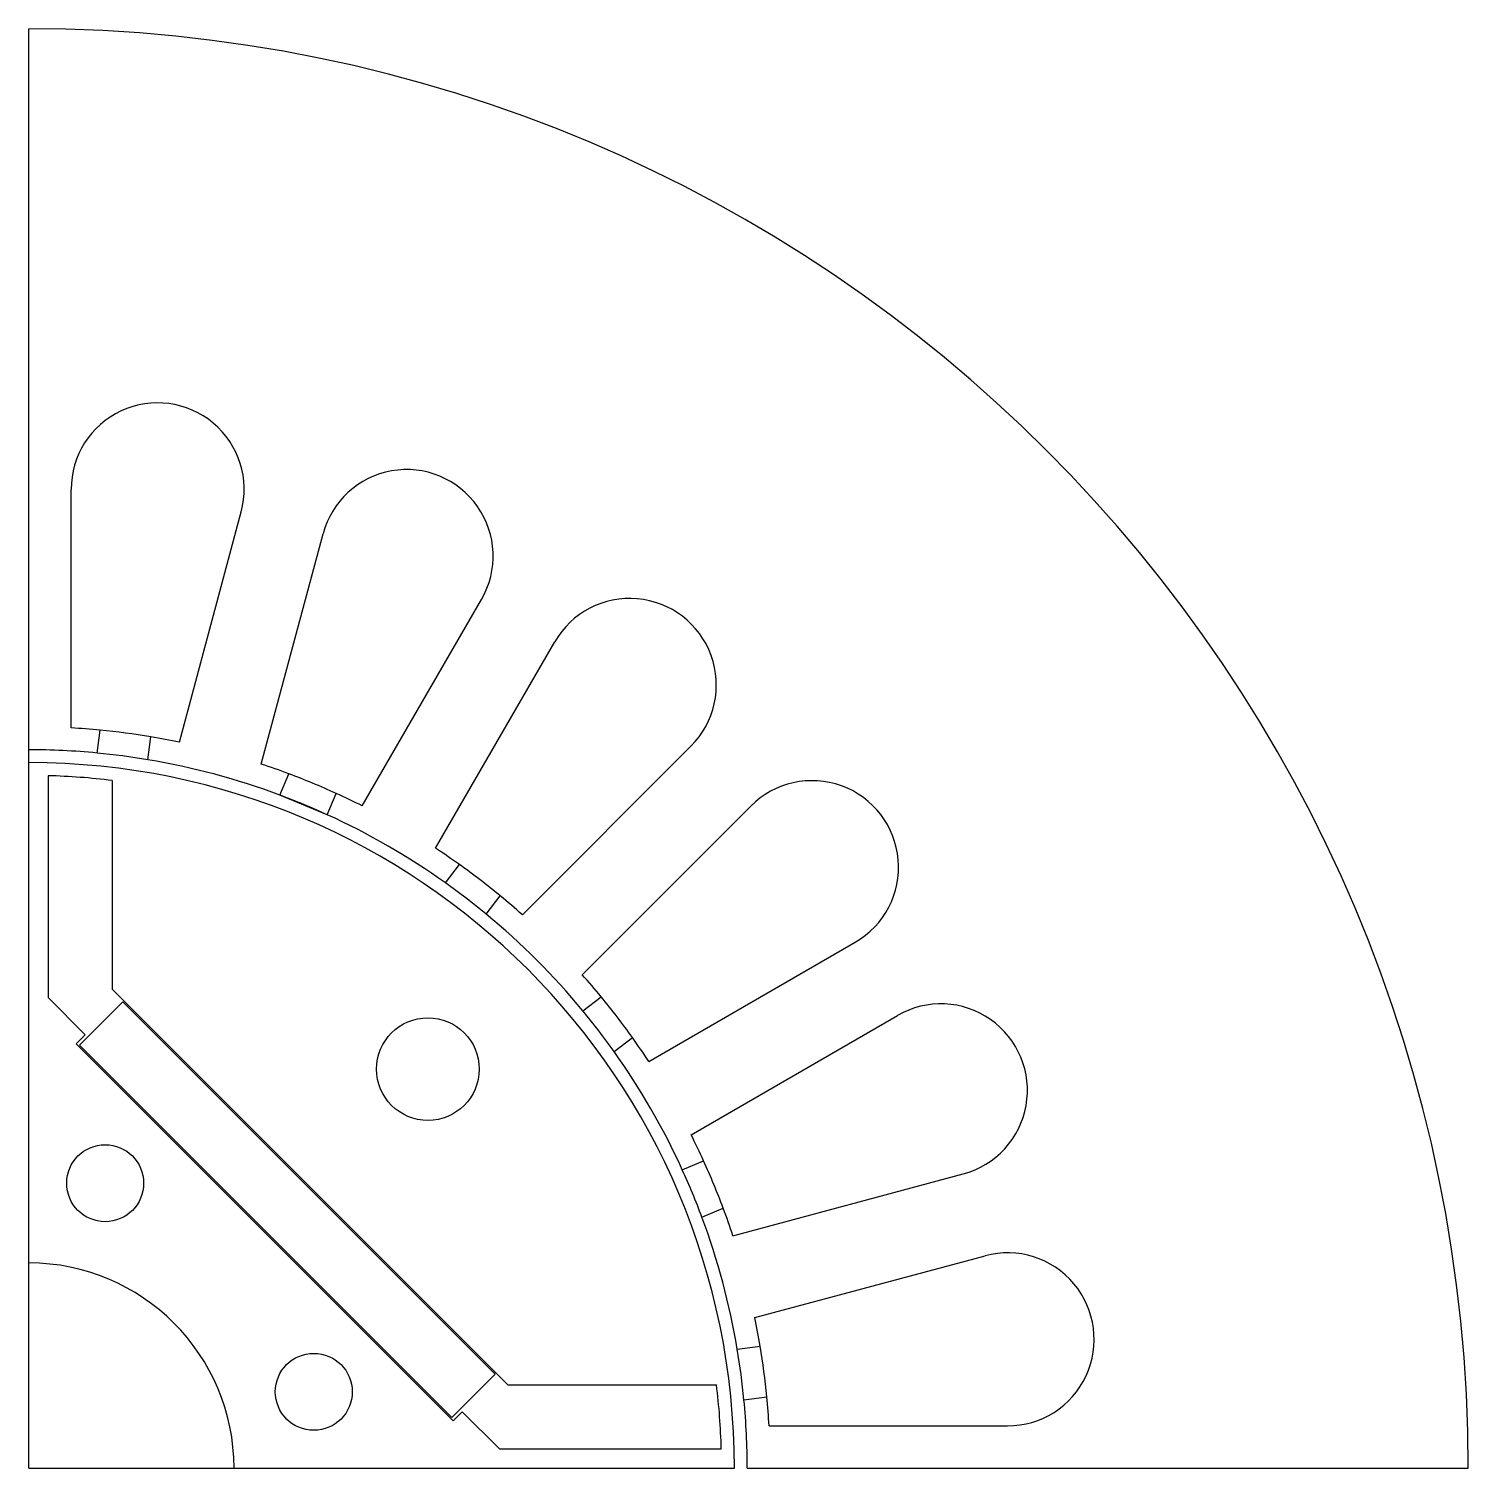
# Model space of a CAD drawing. Extents: x 0 to 0.0561, y 0 to 0.0561.
import ezdxf

# ---------------------------------------------------------------- set-up
doc = ezdxf.new("R2010")
doc.units = 0
doc.layers.get('0').update_dxf_attribs({"linetype": 'continuous'})

# ---------------------------------------------------------------- blocks, each defined once
blk = doc.blocks.new('DMODEL_CAD')
at = {"color": 0}
for points in [[(0, 0.028), (0, 0.0561)], [(0.00165001, 0.0288529), (0.00164999, 0.0381458)], [(0.0058739, 0.0282968), (0.00827911, 0.0372732)], [(0.00906146, 0.0274427), (0.0114666, 0.036419)], [(0.0129975, 0.0258123), (0.017644, 0.0338603)], [(0.0158554, 0.0241623), (0.0205019, 0.0322103)], [(0.00266095, 0.0278733), (0.00277851, 0.0287661)], [(0.00464385, 0.0276122), (0.00476139, 0.028505)], [(0.0192354, 0.0215688), (0.0258065, 0.02814)], [(0, 0.0275), (0, 0.028)], [(0, 0.008), (0, 0.0275)], [(0.00075, 0.0269896), (0.00075, 0.0183419)], [(0.00978442, 0.0262348), (0.0101291, 0.0270668)], [(0.00325, 0.0268037), (0.00325, 0.0186703)], [(0.0116322, 0.0254694), (0.00978442, 0.0262348)], [(0.0116322, 0.0254694), (0.0119768, 0.0263014)], [(0.0215688, 0.0192353), (0.0281399, 0.0258065)], [(0.0162411, 0.0228085), (0.0167893, 0.023523)], [(0.0178278, 0.021591), (0.018376, 0.0223054)], [(0.0241623, 0.0158554), (0.0322103, 0.0205019)], [(0.00325, 0.0186703), (0.0037017, 0.0182186)], [(0.00075, 0.0183419), (0.0021991, 0.0168928)], [(0.00366281, 0.0181797), (0.00197283, 0.0164897)], [(0.0181797, 0.00366281), (0.00366281, 0.0181797)], [(0.0037017, 0.0182186), (0.0182186, 0.0037017)], [(0.021591, 0.0178278), (0.0223054, 0.018376)], [(0.0258123, 0.0129975), (0.0338603, 0.017644)], [(0.0021991, 0.0168928), (0.00184555, 0.0165392)], [(0.00184555, 0.0165392), (0.0165392, 0.00184555)], [(0.0164897, 0.00197283), (0.00197283, 0.0164897)], [(0.0228085, 0.0162411), (0.0235229, 0.0167893)], [(0.0254694, 0.0116322), (0.0263015, 0.0119768)], [(0.0274427, 0.00906146), (0.0364191, 0.0114667)], [(0.0262348, 0.00978442), (0.0270668, 0.010129)], [(0, 0), (0, 0.008)], [(0.0282968, 0.00587389), (0.0372731, 0.0082791)], [(0.0276122, 0.00464385), (0.0285051, 0.00476139)], [(0.0181797, 0.00366281), (0.0164897, 0.00197283)], [(0.0182186, 0.0037017), (0.0186703, 0.00325)], [(0.0186703, 0.00325), (0.0268037, 0.00325)], [(0.0278733, 0.00266096), (0.0287661, 0.0027785)], [(0.0165392, 0.00184555), (0.0168928, 0.0021991)], [(0.0168928, 0.0021991), (0.0183419, 0.00075)], [(0.0288529, 0.00165), (0.0381459, 0.00165)], [(0.0183419, 0.00075), (0.0269896, 0.00075)], [(0, 0), (0.008, 0)], [(0.008, 0), (0.0275, 0)], [(0.028, 0), (0.0561, 0)]]:
    blk.add_lwpolyline(points, dxfattribs=at)
for centre, radius in [((0.01555628252, 0.01555628252), 0.00200014696), ((0.00297642348, 0.01110809869), 0.00150002651), ((0.01110809869, 0.00297642348), 0.00150002651)]:
    blk.add_circle(centre, radius, dxfattribs=at)
for centre, radius, start, end in [((0, 0), 0.0561, -0, 90), ((0.00502233619, 0.03814850022), 0.00337234727, -15.043494189, -179.954123508), ((0.0147247462, 0.03554873937), 0.00337236864, -30.0442497277, 165.045244968), ((0.02342375785, 0.03052645004), 0.00337232916, -45.0445455563, 150.045398708), ((0, 0), 0.02890002753, 84.4829306223, 86.7269926849), ((0, 0), 0.02890002753, 80.5170333536, 84.4829306262), ((0, 0), 0.02890002753, 78.2729870907, 80.5170333603), ((0, 0), 0.028, 84.5467326483, 89.9999999969), ((0, 0), 0.0275, -0, 90), ((0, 0), 0.028, 80.4532748194, 84.5467326426), ((0, 0), 0.028, 69.5467091224, 80.4532748275), ((0, 0), 0.02700001544, 83.0865257926, 88.4082469152), ((0, 0), 0.02889999719, 69.4828450341, 71.7270019118), ((0, 0), 0.02889999719, 65.5170275859, 69.4828450247), ((0.03052634786, 0.02342372443), 0.00337235123, -60.0436110725, 135.04411771), ((0, 0), 0.028, 67.4993098015, 69.5467091267), ((0, 0), 0.028, 65.4532150366, 67.4993098049), ((0, 0), 0.02889999719, 63.272962273, 65.5170275855), ((0, 0), 0.028, 54.546720223, 65.4532150313), ((0, 0), 0.02890006482, 54.4830411741, 56.7269508203), ((0, 0), 0.02890006482, 50.5170614528, 54.4830411812), ((0, 0), 0.028, 50.4533369441, 54.5467202155), ((0, 0), 0.02890006482, 48.2729112138, 50.5170614483), ((0, 0), 0.028, 39.5466630559, 50.4533369363), ((0, 0), 0.02890000779, 39.4829385472, 41.7269408154), ((0, 0), 0.02890000779, 35.5170740013, 39.4829385532), ((0.03554878587, 0.01472480412), 0.00337234179, -75.0441823054, 120.045426242), ((0, 0), 0.028, 35.453279777, 39.5466630484), ((0, 0), 0.02890000779, 33.273049186, 35.5170739937), ((0, 0), 0.028, 24.5467839082, 35.45327978), ((0, 0), 0.02890003184, 24.4828907479, 26.7270377313), ((0, 0), 0.02890003184, 20.5169695956, 24.4828907392), ((0, 0), 0.028, 20.4532911397, 24.5467839003), ((0, 0), 0.02890003184, 18.2729980886, 20.5169696003), ((0, 0), 0.028, 9.54672583834, 20.4532911462), ((0, 0), 0.008, -0, 90), ((0.03814849919, 0.00502234947), 0.00337235048, -90.0441599534, 105.04522069), ((0, 0), 0.02890004046, 9.482933983, 11.7269934936), ((0, 0), 0.028, 5.45328772189, 9.54672583119), ((0, 0), 0.02890004046, 5.51704964403, 9.48293399062), ((0, 0), 0.02700001867, 1.59175307566, 6.91347419837), ((0, 0), 0.028, -0, 5.45328772023), ((0, 0), 0.02890004046, 3.27298752315, 5.51704965337)]:
    blk.add_arc(centre, radius, start, end, dxfattribs=at)

msp = doc.modelspace()

# ---------------------------------------------------------------- block references
at = {"color": 0}
msp.add_blockref('DMODEL_CAD', (0, 0), dxfattribs=at)

doc.saveas('drawing.dxf')
